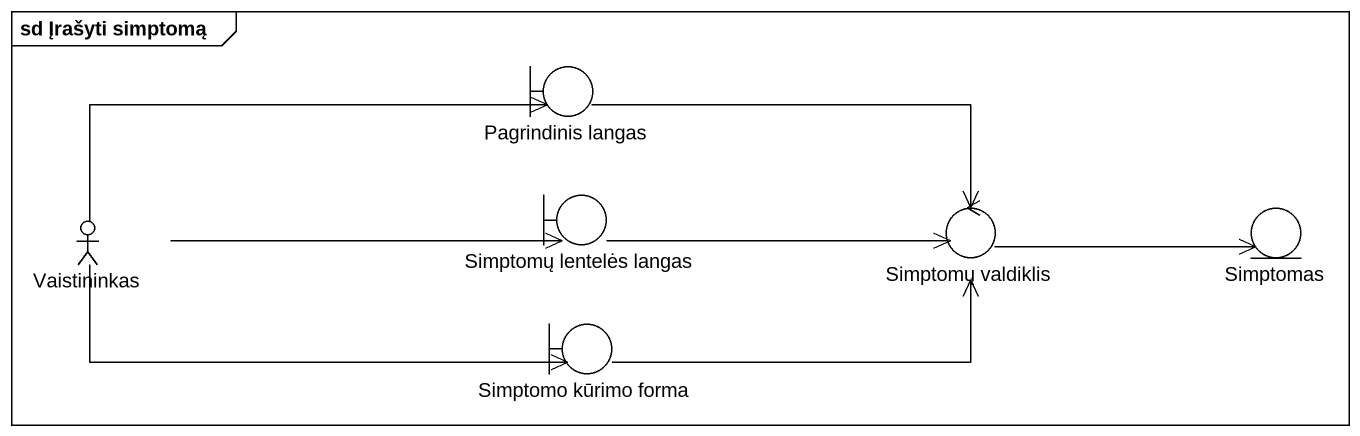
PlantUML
@startuml
mainframe sd Įrašyti simptomą
boundary "Pagrindinis langas" as Pagrindinis_langas
boundary "Simptomų lentelės langas" as Simptomų_lentelės_langas
actor Vaistininkas
control "Simptomų valdiklis" as Simptomų_valdiklis
entity Simptomas
boundary "Simptomo kūrimo forma" as Simptomo_kūrimo_forma
Pagrindinis_langas -right-> Simptomų_valdiklis
Simptomų_lentelės_langas -right-> Simptomų_valdiklis
Vaistininkas -right-> Pagrindinis_langas
Vaistininkas -right-> Simptomų_lentelės_langas
Vaistininkas -right-> Simptomo_kūrimo_forma
Simptomų_valdiklis -right-> Simptomas
Simptomo_kūrimo_forma -right-> Simptomų_valdiklis
@enduml
